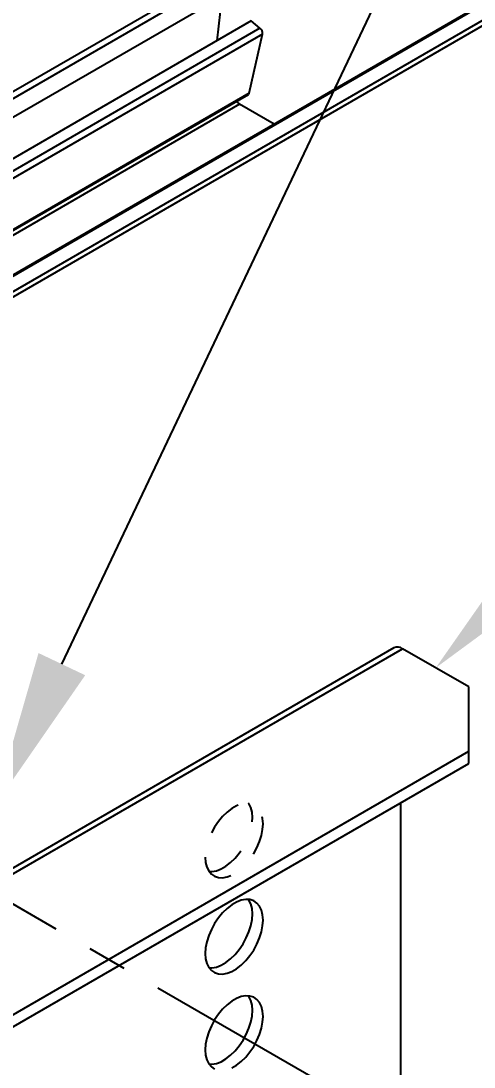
# Model space of a CAD drawing. Extents: x -3.9 to 19, y -12.2 to 0.
# Drawn here: x 5.507 to 6.948, y -4.987 to -1.662 of the extents above; entities that cross this region are included whole.
import ezdxf
from ezdxf import colors
from ezdxf.entities.mleader import LeaderData, LeaderLine
from ezdxf.math import Vec2, Vec3

# ---------------------------------------------------------------- set-up
doc = ezdxf.new("R2010")
doc.units = 0
doc.header["$LTSCALE"] = 0.5
doc.header["$MEASUREMENT"] = 0
doc.linetypes.add('CENTER', pattern=[2, 1.25, -0.25, 0.25, -0.25])
doc.linetypes.add('HIDDEN', pattern=[0.375, 0.25, -0.125])
for name, color, linetype in [('Centerline', 210, 'CENTER'), ('FAB DWG', 221, 'CONTINUOUS'), ('Housing', 150, 'CONTINUOUS'), ('WallMount Bracket', 190, 'CONTINUOUS')]:
    doc.layers.add(name, color=color, linetype=linetype)
doc.styles.get("Standard").update_dxf_attribs({"font": 'arial.ttf'})

msp = doc.modelspace()

# ---------------------------------------------------------------- linework, layer by layer
at = {"layer": 'Centerline', "transparency": 16777216}
msp.add_line((5.076531, -4.234869), (7.29864, -5.517804), dxfattribs=at)
at = {"layer": 'Housing', "linetype": 'Continuous', "lineweight": 25, "transparency": 16777216}
for p, q in [((7.340438, -1.396604), (1.789414, -4.600749)), ((7.345437, -1.397099), (1.794413, -4.601244)), ((7.38857, -1.421999), (1.837546, -4.626145)), ((7.395641, -1.434247), (1.844617, -4.638392)), ((6.096813, -1.532236), (0.545789, -4.736381)), ((6.105038, -1.548919), (0.554014, -4.753064)), ((6.146798, -1.584142), (0.595774, -4.788287)), ((6.130778, -1.725115), (6.146798, -1.584142)), ((6.239513, -1.662343), (0.688489, -4.866488)), ((6.267075, -1.68559), (0.716051, -4.889735)), ((6.267075, -1.68559), (6.239513, -1.662343)), ((6.275028, -1.704867), (0.724004, -4.909012)), ((6.232947, -1.891396), (6.275028, -1.704867)), ((6.232947, -1.891396), (0.681923, -5.095541)), ((6.202136, -1.927199), (0.651112, -5.131344)), ((0.679087, -5.099814), (6.230111, -1.895669)), ((6.311729, -1.990465), (6.202136, -1.927199))]:
    msp.add_line(p, q, dxfattribs=at)
for centre, radius, start, end in [((6.253205, -1.702591), 0.021941, 354.046097, 50.793003), ((6.226815, -1.890403), 0.006212, 302.046091, 350.806959), ((6.214399, -1.907983), 0.022796, 202.919472, 237.455718)]:
    msp.add_arc(centre, radius, start, end, dxfattribs=at)
at = {"layer": 'WallMount Bracket', "linetype": 'Continuous', "lineweight": 25, "transparency": 16777216}
for p, q in [((6.692952, -3.654434), (5.391661, -4.405467)), ((5.392073, -4.424088), (6.720844, -3.657194)), ((6.931418, -3.778726), (6.720844, -3.657194)), ((6.931418, -3.982776), (6.931418, -3.778726)), ((4.103018, -5.615173), (6.931418, -3.982776)), ((6.931418, -4.021811), (6.931418, -3.982776)), ((4.103018, -5.654208), (6.931418, -4.021811)), ((6.715187, -5.168193), (6.715187, -4.146607))]:
    msp.add_line(p, q, dxfattribs=at)
at = {"layer": 'WallMount Bracket', "linetype": 'HIDDEN', "lineweight": 25, "transparency": 16777216, "flags": 128}
for points in [[(6.092939, -4.319294), (6.094193, -4.336044), (6.09792, -4.35089), (6.104018, -4.363428), (6.112322, -4.373314), (6.122604, -4.380279), (6.134585, -4.384134), (6.147937, -4.384773), (6.162296, -4.382179), (6.177271, -4.376422), (6.192453, -4.36766), (6.207428, -4.356131), (6.221787, -4.342151), (6.235139, -4.3261), (6.24712, -4.308416), (6.257402, -4.289581), (6.265706, -4.27011), (6.271804, -4.250534), (6.275531, -4.231386), (6.276785, -4.213188), (6.275531, -4.196438), (6.271804, -4.181592), (6.265706, -4.169055), (6.257402, -4.159169), (6.24712, -4.152203), (6.235139, -4.148348), (6.221787, -4.147709), (6.207428, -4.150304), (6.192453, -4.15606), (6.177271, -4.164823), (6.162296, -4.176351), (6.147937, -4.190332), (6.134585, -4.206383), (6.122604, -4.224067), (6.112322, -4.242901), (6.104018, -4.262372), (6.09792, -4.281949), (6.094193, -4.301097), (6.092939, -4.319294)], [(6.105214, -4.36521), (6.114138, -4.365266), (6.128497, -4.362672), (6.143472, -4.356915), (6.158654, -4.348153), (6.173628, -4.336624), (6.187988, -4.322644), (6.20134, -4.306592), (6.21332, -4.288909), (6.223603, -4.270074), (6.231907, -4.250603), (6.238005, -4.231027), (6.241732, -4.211879), (6.242986, -4.193681), (6.241732, -4.176931), (6.238005, -4.162085), (6.231907, -4.149548), (6.230711, -4.147765)]]:
    msp.add_lwpolyline(points, dxfattribs=at)
at = {"layer": 'WallMount Bracket', "linetype": 'Continuous', "lineweight": 25, "transparency": 16777216, "flags": 128}
for points in [[(6.092939, -4.625532), (6.094193, -4.642282), (6.09792, -4.657128), (6.104018, -4.669665), (6.112322, -4.679551), (6.122604, -4.686517), (6.134585, -4.690372), (6.147937, -4.691011), (6.162296, -4.688416), (6.177271, -4.68266), (6.192453, -4.673898), (6.207428, -4.662369), (6.221787, -4.648388), (6.235139, -4.632337), (6.24712, -4.614653), (6.257402, -4.595819), (6.265706, -4.576348), (6.271804, -4.556771), (6.275531, -4.537623), (6.276785, -4.519426), (6.275531, -4.502676), (6.271804, -4.48783), (6.265706, -4.475293), (6.257402, -4.465406), (6.24712, -4.458441), (6.235139, -4.454586), (6.221787, -4.453947), (6.207428, -4.456541), (6.192453, -4.462298), (6.177271, -4.47106), (6.162296, -4.482589), (6.147937, -4.496569), (6.134585, -4.51262), (6.122604, -4.530304), (6.112322, -4.549139), (6.104018, -4.56861), (6.09792, -4.588186), (6.094193, -4.607334), (6.092939, -4.625532)], [(6.105214, -4.671447), (6.114138, -4.671504), (6.128497, -4.668909), (6.143472, -4.663153), (6.158654, -4.65439), (6.173628, -4.642862), (6.187988, -4.628881), (6.20134, -4.61283), (6.21332, -4.595146), (6.223603, -4.576312), (6.231907, -4.556841), (6.238005, -4.537264), (6.241732, -4.518116), (6.242986, -4.499919), (6.241732, -4.483169), (6.238005, -4.468323), (6.231907, -4.455785), (6.230711, -4.454003)], [(6.177271, -4.988897), (6.192453, -4.980135), (6.207428, -4.968607), (6.221787, -4.954626), (6.235139, -4.938575), (6.24712, -4.920891), (6.257402, -4.902057), (6.265706, -4.882586), (6.271804, -4.863009), (6.275531, -4.843861), (6.276785, -4.825664), (6.275531, -4.808913), (6.271804, -4.794067), (6.265706, -4.78153), (6.257402, -4.771644), (6.24712, -4.764679), (6.235139, -4.760824), (6.221787, -4.760185), (6.207428, -4.762779), (6.192453, -4.768536), (6.177271, -4.777298), (6.162296, -4.788826), (6.147937, -4.802807), (6.134585, -4.818858), (6.122604, -4.836542), (6.112322, -4.855376), (6.104018, -4.874847), (6.09792, -4.894424), (6.094193, -4.913572), (6.092939, -4.931769)], [(6.105214, -4.977685), (6.114138, -4.977741), (6.128497, -4.975147), (6.143472, -4.96939), (6.158654, -4.960628), (6.173628, -4.9491), (6.187988, -4.935119), (6.20134, -4.919068), (6.21332, -4.901384), (6.223603, -4.882549), (6.231907, -4.863078), (6.238005, -4.843502), (6.241732, -4.824354), (6.242986, -4.806156), (6.241732, -4.789406), (6.238005, -4.77456), (6.231907, -4.762023), (6.230711, -4.760241)], [(6.092939, -4.931769), (6.094193, -4.94852), (6.09792, -4.963366), (6.104018, -4.975903), (6.112322, -4.985789), (6.122604, -4.992754)]]:
    msp.add_lwpolyline(points, dxfattribs=at)
at = {"layer": 'WallMount Bracket', "linetype": 'Continuous', "lineweight": 25, "transparency": 16777216}
msp.add_arc((6.704504, -3.68001), 0.028064, 54.390899, 114.307299, dxfattribs=at)

# ---------------------------------------------------------------- leaders
at = {"layer": 'FAB DWG', "ltscale": 0.5, "transparency": 16777216}
ml = msp.add_multileader_mtext('Standard', dxfattribs=at)
ml.set_content('\\A1;HW63214-00\\P{\\H0.7x;\\S6/32;} x {\\H0.7x;\\S1/4;} PHILIP PAN HEAD\\PTHREAD CUTTING SCREW', color=256)
ml.set_leader_properties()
ml.build(insert=Vec2(0, 0))
ml.multileader.update_dxf_attribs({"dogleg_length": 0.225, "arrow_head_size": 0.499995})
ctx = ml.context
ctx.base_point, ctx.char_height, ctx.arrow_head_size, ctx.landing_gap_size, ctx.plane_origin = Vec3(7.676699, -0.357946), 0.188, 0.499995, 0.089999, Vec3(-20.259391, -11.991966)
notes = []
notes.append((ctx, [(0, (1, 1, 0), (7.226703, -0.357946), (1, 0), 0.449996, [(0, [(5.422412, -4.157863)], 0, [])])]))
ctx.mtext.insert, ctx.mtext.width, ctx.mtext.flow_direction = Vec3(7.766698, -0.262343), 11.24232767, 5
ml = msp.add_multileader_mtext('Standard', dxfattribs=at)
ml.set_content('BK01564', color=256)
ml.set_leader_properties()
ml.build(insert=Vec2(0, 0))
ml.multileader.update_dxf_attribs({"dogleg_length": 0.36, "arrow_head_size": 0.499995})
ctx = ml.context
ctx.base_point, ctx.char_height, ctx.arrow_head_size, ctx.landing_gap_size, ctx.plane_origin = Vec3(8.159376, -2.813872), 0.188, 0.499995, 0.089999, Vec3(-1.136946, -9.057114)
notes.append((ctx, [(0, (1, 1, 0), (7.709381, -2.813872), (1, 0), 0.449996, [(0, [(6.826131, -3.71796)], 0, [])])]))
ctx.mtext.insert, ctx.mtext.width, ctx.mtext.flow_direction = Vec3(8.249376, -2.718269), 7.62211004, 5
for ctx, leaders in notes:
    for number, flags, end, landing, length, lines in leaders:
        leader = LeaderData()
        leader.index, (leader.has_last_leader_line, leader.has_dogleg_vector, leader.attachment_direction) = number, flags
        leader.last_leader_point, leader.dogleg_vector, leader.dogleg_length = Vec3(end), Vec3(landing), length
        for number, points, colour, breaks in lines:
            line = LeaderLine()
            line.index, line.vertices, line.color, line.breaks = number, Vec3.list(points), colors.encode_raw_color(colour), breaks
            leader.lines.append(line)
        ctx.leaders.append(leader)

doc.saveas('drawing.dxf')
